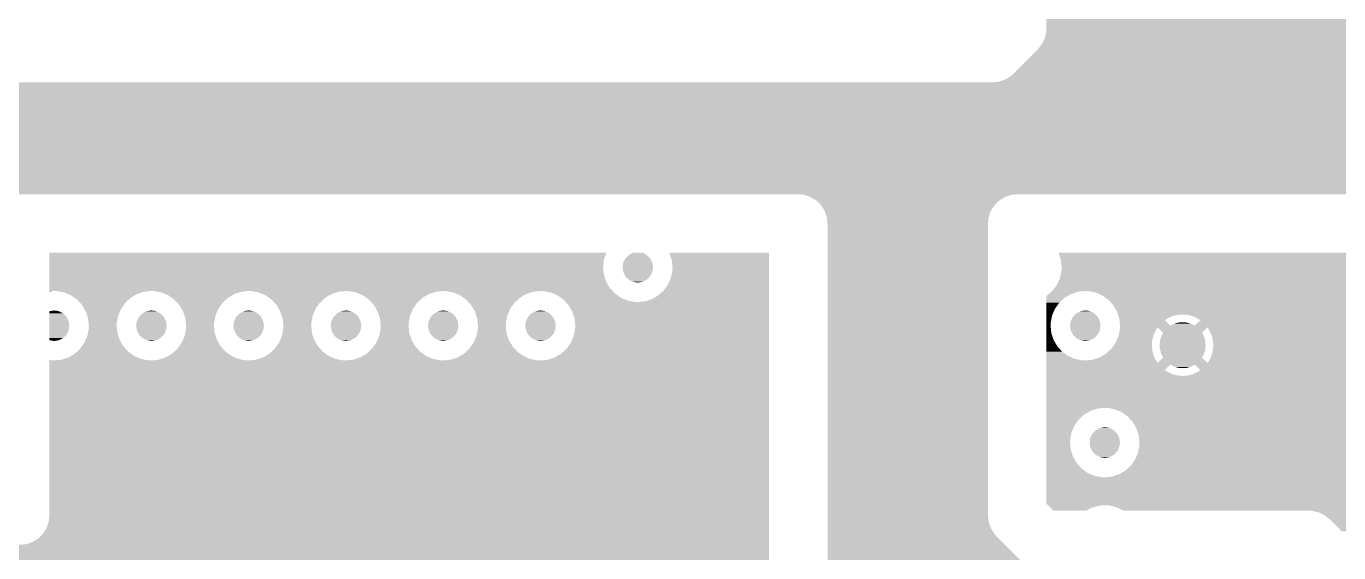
# Model space of a CAD drawing. Extents: x 295 to 953, y 10 to 290.
# Drawn here: x 621.91 to 656.18, y 214.45 to 228.18 of the extents above; entities that cross this region are included whole.
import ezdxf

# ---------------------------------------------------------------- set-up
doc = ezdxf.new("R2010")
doc.units = 0
doc.header["$LTSCALE"] = 5
doc.header["$MEASUREMENT"] = 0
doc.layers.add('FROMC1', color=7, linetype='CONTINUOUS')

msp = doc.modelspace()

# ---------------------------------------------------------------- linework, layer by layer
at = {"layer": 'FROMC1'}
for points in [[(648.55, 228.115), (648.55, 229.22), (657.821, 228.115), (657.821, 229.22)], [(648.51, 227.873), (648.546, 228.045), (657.821, 227.873), (657.821, 228.045)], [(648.546, 228.045), (648.55, 228.115), (657.821, 228.045), (657.821, 228.115)], [(647.691, 226.941), (648.326, 227.576), (657.821, 226.941), (657.821, 227.576)], [(648.326, 227.576), (648.435, 227.714), (657.821, 227.576), (657.821, 227.714)], [(648.435, 227.714), (648.51, 227.873), (657.821, 227.714), (657.821, 227.873)], [(647.492, 226.798), (647.639, 226.894), (657.821, 226.798), (657.821, 226.894)], [(647.639, 226.894), (647.691, 226.941), (657.821, 226.894), (657.821, 226.941)], [(615.53, 223.797), (615.53, 226.718), (657.821, 223.797), (657.821, 226.718)], [(647.153, 226.718), (647.327, 226.738), (657.821, 226.718), (657.821, 226.738)], [(647.327, 226.738), (647.492, 226.798), (657.821, 226.738), (657.821, 226.798)], [(615.53, 223.797), (615.53, 223.797), (657.82, 223.797), (657.821, 223.797)], [(642.212, 223.784), (642.073, 223.797), (647.676, 223.784), (647.788, 223.797)], [(642.236, 223.777), (642.212, 223.784), (647.613, 223.777), (647.676, 223.784)], [(642.38, 223.732), (642.236, 223.777), (647.49, 223.732), (647.613, 223.777)], [(642.406, 223.717), (642.38, 223.732), (647.448, 223.717), (647.49, 223.732)], [(642.532, 223.643), (642.406, 223.717), (647.335, 223.643), (647.448, 223.717)], [(642.555, 223.621), (642.532, 223.643), (647.301, 223.621), (647.335, 223.643)], [(642.659, 223.522), (642.555, 223.621), (647.206, 223.522), (647.301, 223.621)], [(642.677, 223.494), (642.659, 223.522), (647.179, 223.494), (647.206, 223.522)], [(642.755, 223.375), (642.677, 223.494), (647.109, 223.375), (647.179, 223.494)], [(642.766, 223.343), (642.755, 223.375), (647.09, 223.343), (647.109, 223.375)], [(642.814, 223.21), (642.766, 223.343), (647.049, 223.21), (647.09, 223.343)], [(642.818, 223.175), (642.814, 223.21), (647.038, 223.175), (647.049, 223.21)], [(642.835, 223.035), (642.818, 223.175), (647.026, 223.035), (647.038, 223.175)], [(642.835, 215.415), (642.835, 223.035), (647.026, 215.415), (647.026, 223.035)], [(622.515, 222.272), (622.515, 222.273), (637.058, 222.272), (637.058, 222.273)], [(622.515, 222.091), (622.515, 222.272), (636.997, 222.091), (637.058, 222.272)], [(622.515, 221.892), (622.515, 222.091), (636.975, 221.892), (636.997, 222.091)], [(637.503, 222.017), (637.56, 222.128), (638.26, 222.017), (638.203, 222.128)], [(637.56, 222.128), (637.562, 222.13), (638.203, 222.128), (638.202, 222.13)], [(637.562, 222.13), (637.65, 222.217), (638.202, 222.13), (638.112, 222.217)], [(637.65, 222.217), (637.653, 222.218), (638.112, 222.217), (638.111, 222.218)], [(637.653, 222.218), (637.764, 222.273), (638.111, 222.218), (637.999, 222.273)], [(638.705, 222.272), (638.705, 222.273), (641.311, 222.272), (641.311, 222.273)], [(638.705, 222.273), (638.705, 222.273), (641.311, 222.273), (641.31, 222.273)], [(638.768, 222.083), (638.705, 222.272), (641.311, 222.083), (641.311, 222.272)], [(638.788, 221.892), (638.768, 222.083), (641.311, 221.892), (641.311, 222.083)], [(648.865, 222.272), (648.865, 222.273), (676.104, 222.272), (676.104, 222.273)], [(648.886, 222.209), (648.865, 222.272), (676.111, 222.209), (676.104, 222.272)], [(648.928, 222.083), (648.886, 222.209), (676.153, 222.083), (676.111, 222.209)], [(648.934, 222.027), (648.928, 222.083), (676.171, 222.027), (676.153, 222.083)], [(622.515, 221.701), (622.515, 221.892), (636.995, 221.701), (636.975, 221.892)], [(637.483, 221.892), (637.502, 222.014), (638.28, 221.892), (638.261, 222.014)], [(637.501, 221.777), (637.483, 221.892), (638.263, 221.777), (638.28, 221.892)], [(637.503, 221.767), (637.501, 221.777), (638.258, 221.767), (638.263, 221.777)], [(637.502, 222.014), (637.503, 222.017), (638.261, 222.014), (638.26, 222.017)], [(637.557, 221.663), (637.503, 221.767), (638.208, 221.663), (638.258, 221.767)], [(638.748, 221.624), (638.785, 221.812), (641.311, 221.624), (641.311, 221.812)], [(638.785, 221.812), (638.788, 221.892), (641.311, 221.812), (641.311, 221.892)], [(648.928, 221.72), (648.941, 221.776), (676.397, 221.72), (676.347, 221.776)], [(648.948, 221.892), (648.934, 222.027), (676.25, 221.892), (676.171, 222.027)], [(648.941, 221.776), (648.946, 221.862), (676.347, 221.776), (676.268, 221.862)], [(648.946, 221.862), (648.948, 221.892), (676.268, 221.862), (676.25, 221.892)], [(622.515, 221.519), (622.515, 221.701), (637.055, 221.519), (636.995, 221.701)], [(622.515, 221.354), (622.515, 221.519), (637.152, 221.354), (637.055, 221.519)], [(637.561, 221.654), (637.557, 221.663), (638.199, 221.654), (638.208, 221.663)], [(637.646, 221.572), (637.561, 221.654), (638.119, 221.572), (638.199, 221.654)], [(637.652, 221.566), (637.646, 221.572), (638.107, 221.566), (638.119, 221.572)], [(637.76, 221.513), (637.652, 221.566), (638.007, 221.513), (638.107, 221.566)], [(637.767, 221.51), (637.76, 221.513), (637.987, 221.51), (638.007, 221.513)], [(637.882, 221.493), (637.767, 221.51), (637.882, 221.493), (637.987, 221.51)], [(638.561, 221.292), (638.672, 221.448), (641.311, 221.292), (641.311, 221.448)], [(638.672, 221.448), (638.748, 221.624), (641.311, 221.448), (641.311, 221.624)], [(648.704, 221.275), (648.8, 221.399), (708.368, 221.275), (708.378, 221.399)], [(648.8, 221.399), (648.814, 221.416), (708.378, 221.399), (708.383, 221.416)], [(648.814, 221.416), (648.85, 221.493), (708.383, 221.416), (708.401, 221.493)], [(648.85, 221.493), (648.852, 221.497), (676.998, 221.493), (676.918, 221.497)], [(648.852, 221.497), (648.87, 221.534), (676.918, 221.497), (676.73, 221.534)], [(648.87, 221.534), (648.896, 221.589), (676.73, 221.534), (676.601, 221.589)], [(648.896, 221.589), (648.901, 221.609), (676.601, 221.589), (676.553, 221.609)], [(648.901, 221.609), (648.928, 221.72), (676.553, 221.609), (676.397, 221.72)], [(622.515, 221.275), (622.515, 221.354), (637.224, 221.275), (637.152, 221.354)], [(622.515, 221.266), (622.515, 221.275), (622.521, 221.266), (622.642, 221.275)], [(622.515, 221.266), (622.515, 221.266), (622.515, 221.266), (622.521, 221.266)], [(622.721, 221.271), (622.642, 221.275), (625.148, 221.271), (625.182, 221.275)], [(622.807, 221.255), (622.721, 221.271), (624.991, 221.255), (625.148, 221.271)], [(622.91, 221.234), (622.807, 221.255), (624.929, 221.234), (624.991, 221.255)], [(623.002, 221.195), (622.91, 221.234), (624.809, 221.195), (624.929, 221.234)], [(623.086, 221.159), (623.002, 221.195), (624.747, 221.159), (624.809, 221.195)], [(623.171, 221.098), (623.086, 221.159), (624.643, 221.098), (624.747, 221.159)], [(623.242, 221.048), (623.171, 221.098), (624.589, 221.048), (624.643, 221.098)], [(623.314, 220.968), (623.242, 221.048), (624.502, 220.968), (624.589, 221.048)], [(625.261, 221.271), (625.182, 221.275), (627.688, 221.271), (627.722, 221.275)], [(625.347, 221.255), (625.261, 221.271), (627.531, 221.255), (627.688, 221.271)], [(625.45, 221.234), (625.347, 221.255), (627.469, 221.234), (627.531, 221.255)], [(625.542, 221.195), (625.45, 221.234), (627.349, 221.195), (627.469, 221.234)], [(625.626, 221.159), (625.542, 221.195), (627.287, 221.159), (627.349, 221.195)], [(625.711, 221.098), (625.626, 221.159), (627.183, 221.098), (627.287, 221.159)], [(625.782, 221.048), (625.711, 221.098), (627.129, 221.048), (627.183, 221.098)], [(625.854, 220.968), (625.782, 221.048), (627.042, 220.968), (627.129, 221.048)], [(627.801, 221.271), (627.722, 221.275), (630.228, 221.271), (630.262, 221.275)], [(627.887, 221.255), (627.801, 221.271), (630.071, 221.255), (630.228, 221.271)], [(627.99, 221.234), (627.887, 221.255), (630.009, 221.234), (630.071, 221.255)], [(628.082, 221.195), (627.99, 221.234), (629.889, 221.195), (630.009, 221.234)], [(628.166, 221.159), (628.082, 221.195), (629.827, 221.159), (629.889, 221.195)], [(628.251, 221.098), (628.166, 221.159), (629.723, 221.098), (629.827, 221.159)], [(628.322, 221.048), (628.251, 221.098), (629.669, 221.048), (629.723, 221.098)], [(628.394, 220.968), (628.322, 221.048), (629.582, 220.968), (629.669, 221.048)], [(630.341, 221.271), (630.262, 221.275), (632.768, 221.271), (632.802, 221.275)], [(630.427, 221.255), (630.341, 221.271), (632.611, 221.255), (632.768, 221.271)], [(630.53, 221.234), (630.427, 221.255), (632.549, 221.234), (632.611, 221.255)], [(630.622, 221.195), (630.53, 221.234), (632.429, 221.195), (632.549, 221.234)], [(630.706, 221.159), (630.622, 221.195), (632.367, 221.159), (632.429, 221.195)], [(630.791, 221.098), (630.706, 221.159), (632.263, 221.098), (632.367, 221.159)], [(630.862, 221.048), (630.791, 221.098), (632.209, 221.048), (632.263, 221.098)], [(630.934, 220.968), (630.862, 221.048), (632.122, 220.968), (632.209, 221.048)], [(632.881, 221.271), (632.802, 221.275), (635.308, 221.271), (635.342, 221.275)], [(632.967, 221.255), (632.881, 221.271), (635.151, 221.255), (635.308, 221.271)], [(633.07, 221.234), (632.967, 221.255), (635.089, 221.234), (635.151, 221.255)], [(633.162, 221.195), (633.07, 221.234), (634.969, 221.195), (635.089, 221.234)], [(633.246, 221.159), (633.162, 221.195), (634.907, 221.159), (634.969, 221.195)], [(633.331, 221.098), (633.246, 221.159), (634.803, 221.098), (634.907, 221.159)], [(633.402, 221.048), (633.331, 221.098), (634.749, 221.048), (634.803, 221.098)], [(633.474, 220.968), (633.402, 221.048), (634.662, 220.968), (634.749, 221.048)], [(635.421, 221.271), (635.342, 221.275), (637.227, 221.271), (637.224, 221.275)], [(635.61, 221.234), (635.421, 221.271), (637.261, 221.234), (637.227, 221.271)], [(635.66, 221.212), (635.61, 221.234), (637.281, 221.212), (637.261, 221.234)], [(635.786, 221.159), (635.66, 221.212), (637.357, 221.159), (637.281, 221.212)], [(635.866, 221.101), (635.786, 221.159), (637.437, 221.101), (637.357, 221.159)], [(635.942, 221.048), (635.866, 221.101), (637.563, 221.048), (637.437, 221.101)], [(635.962, 221.026), (635.942, 221.048), (637.614, 221.026), (637.563, 221.048)], [(638.072, 221.005), (638.254, 221.065), (641.311, 221.005), (641.311, 221.065)], [(638.254, 221.065), (638.42, 221.162), (641.311, 221.065), (641.311, 221.162)], [(638.42, 221.162), (638.561, 221.292), (641.311, 221.162), (641.311, 221.292)], [(648.55, 221.141), (648.613, 221.195), (649.101, 221.141), (649.193, 221.195)], [(648.55, 221.098), (648.55, 221.141), (649.027, 221.098), (649.101, 221.141)], [(648.55, 220.968), (648.55, 221.098), (648.886, 220.968), (649.027, 221.098)], [(648.613, 221.195), (648.684, 221.255), (649.193, 221.195), (649.375, 221.255)], [(648.684, 221.255), (648.696, 221.265), (649.375, 221.255), (649.47, 221.265)], [(648.696, 221.265), (648.704, 221.275), (649.47, 221.265), (649.566, 221.275)], [(649.645, 221.271), (649.566, 221.275), (708.368, 221.271), (708.368, 221.275)], [(649.834, 221.234), (649.645, 221.271), (708.365, 221.234), (708.368, 221.271)], [(650.01, 221.159), (649.834, 221.234), (708.359, 221.159), (708.365, 221.234)], [(650.05, 221.13), (650.01, 221.159), (708.356, 221.13), (708.359, 221.159)], [(650.166, 221.048), (650.05, 221.13), (708.363, 221.048), (708.356, 221.13)], [(650.295, 220.906), (650.166, 221.048), (708.374, 220.906), (708.363, 221.048)], [(622.515, 220.746), (622.538, 220.75), (622.764, 220.746), (622.757, 220.75)], [(622.515, 220.694), (622.515, 220.746), (622.871, 220.694), (622.765, 220.746)], [(622.515, 220.746), (622.515, 220.746), (622.765, 220.746), (622.764, 220.746)], [(622.515, 220.606), (622.515, 220.694), (622.962, 220.606), (622.871, 220.694)], [(622.538, 220.75), (622.642, 220.767), (622.757, 220.75), (622.642, 220.767)], [(623.371, 220.906), (623.314, 220.968), (624.458, 220.906), (624.502, 220.968)], [(623.426, 220.812), (623.371, 220.906), (624.391, 220.812), (624.458, 220.906)], [(623.468, 220.741), (623.426, 220.812), (624.36, 220.741), (624.391, 220.812)], [(623.503, 220.636), (623.468, 220.741), (624.315, 220.636), (624.36, 220.741)], [(624.944, 220.688), (624.956, 220.694), (625.417, 220.688), (625.411, 220.694)], [(624.956, 220.694), (625.056, 220.747), (625.411, 220.694), (625.303, 220.747)], [(625.056, 220.747), (625.076, 220.75), (625.303, 220.747), (625.297, 220.75)], [(625.076, 220.75), (625.182, 220.767), (625.297, 220.75), (625.182, 220.767)], [(625.911, 220.906), (625.854, 220.968), (626.998, 220.906), (627.042, 220.968)], [(625.966, 220.812), (625.911, 220.906), (626.931, 220.812), (626.998, 220.906)], [(626.008, 220.741), (625.966, 220.812), (626.9, 220.741), (626.931, 220.812)], [(626.043, 220.636), (626.008, 220.741), (626.855, 220.636), (626.9, 220.741)], [(627.484, 220.688), (627.496, 220.694), (627.957, 220.688), (627.951, 220.694)], [(627.496, 220.694), (627.596, 220.747), (627.951, 220.694), (627.843, 220.747)], [(627.596, 220.747), (627.616, 220.75), (627.843, 220.747), (627.837, 220.75)], [(627.616, 220.75), (627.722, 220.767), (627.837, 220.75), (627.722, 220.767)], [(628.451, 220.906), (628.394, 220.968), (629.538, 220.906), (629.582, 220.968)], [(628.506, 220.812), (628.451, 220.906), (629.471, 220.812), (629.538, 220.906)], [(628.548, 220.741), (628.506, 220.812), (629.44, 220.741), (629.471, 220.812)], [(628.583, 220.636), (628.548, 220.741), (629.395, 220.636), (629.44, 220.741)], [(630.024, 220.688), (630.036, 220.694), (630.497, 220.688), (630.491, 220.694)], [(630.036, 220.694), (630.136, 220.747), (630.491, 220.694), (630.383, 220.747)], [(630.136, 220.747), (630.156, 220.75), (630.383, 220.747), (630.377, 220.75)], [(630.156, 220.75), (630.262, 220.767), (630.377, 220.75), (630.262, 220.767)], [(630.991, 220.906), (630.934, 220.968), (632.078, 220.906), (632.122, 220.968)], [(631.046, 220.812), (630.991, 220.906), (632.011, 220.812), (632.078, 220.906)], [(631.088, 220.741), (631.046, 220.812), (631.98, 220.741), (632.011, 220.812)], [(631.123, 220.636), (631.088, 220.741), (631.935, 220.636), (631.98, 220.741)], [(632.564, 220.688), (632.576, 220.694), (633.037, 220.688), (633.031, 220.694)], [(632.576, 220.694), (632.676, 220.747), (633.031, 220.694), (632.923, 220.747)], [(632.676, 220.747), (632.696, 220.75), (632.923, 220.747), (632.917, 220.75)], [(632.696, 220.75), (632.802, 220.767), (632.917, 220.75), (632.802, 220.767)], [(633.531, 220.906), (633.474, 220.968), (634.618, 220.906), (634.662, 220.968)], [(633.586, 220.812), (633.531, 220.906), (634.551, 220.812), (634.618, 220.906)], [(633.628, 220.741), (633.586, 220.812), (634.52, 220.741), (634.551, 220.812)], [(633.663, 220.636), (633.628, 220.741), (634.475, 220.636), (634.52, 220.741)], [(635.104, 220.688), (635.116, 220.694), (635.577, 220.688), (635.571, 220.694)], [(635.116, 220.694), (635.216, 220.747), (635.571, 220.694), (635.463, 220.747)], [(635.216, 220.747), (635.236, 220.75), (635.463, 220.747), (635.457, 220.75)], [(635.236, 220.75), (635.342, 220.767), (635.457, 220.75), (635.342, 220.767)], [(635.996, 220.989), (635.962, 221.026), (637.802, 220.989), (637.614, 221.026)], [(635.999, 220.985), (635.996, 220.989), (637.882, 220.985), (637.802, 220.989)], [(636.071, 220.906), (635.999, 220.985), (641.311, 220.906), (641.311, 220.985)], [(636.168, 220.741), (636.071, 220.906), (641.311, 220.741), (641.311, 220.906)], [(636.228, 220.559), (636.168, 220.741), (641.311, 220.559), (641.311, 220.741)], [(637.882, 220.985), (638.072, 221.005), (641.311, 220.985), (641.311, 221.005)], [(648.55, 220.812), (648.55, 220.968), (648.775, 220.812), (648.886, 220.968)], [(648.55, 220.636), (648.55, 220.812), (648.699, 220.636), (648.775, 220.812)], [(649.328, 220.688), (649.34, 220.694), (649.801, 220.688), (649.795, 220.694)], [(649.34, 220.694), (649.44, 220.747), (649.795, 220.694), (649.687, 220.747)], [(649.44, 220.747), (649.46, 220.75), (649.687, 220.747), (649.681, 220.75)], [(649.46, 220.75), (649.566, 220.767), (649.681, 220.75), (649.566, 220.767)], [(650.316, 220.871), (650.295, 220.906), (708.377, 220.871), (708.374, 220.906)], [(650.377, 220.767), (650.316, 220.871), (708.402, 220.767), (708.377, 220.871)], [(650.389, 220.747), (650.377, 220.767), (700.302, 220.747), (700.493, 220.767)], [(650.392, 220.741), (650.389, 220.747), (700.284, 220.741), (700.302, 220.747)], [(650.41, 220.687), (650.392, 220.741), (700.12, 220.687), (700.284, 220.741)], [(622.515, 220.493), (622.515, 220.606), (623.02, 220.493), (622.962, 220.606)], [(622.515, 220.368), (622.515, 220.493), (623.04, 220.368), (623.02, 220.493)], [(622.515, 220.253), (622.515, 220.368), (623.023, 220.253), (623.04, 220.368)], [(623.528, 220.559), (623.503, 220.636), (624.3, 220.559), (624.315, 220.636)], [(623.54, 220.448), (623.528, 220.559), (624.278, 220.448), (624.3, 220.559)], [(623.548, 220.368), (623.54, 220.448), (624.275, 220.368), (624.278, 220.448)], [(623.545, 220.288), (623.548, 220.368), (624.283, 220.288), (624.275, 220.368)], [(624.783, 220.368), (624.8, 220.483), (625.58, 220.368), (625.562, 220.483)], [(624.801, 220.253), (624.783, 220.368), (625.563, 220.253), (625.58, 220.368)], [(624.8, 220.483), (624.805, 220.493), (625.562, 220.483), (625.56, 220.493)], [(624.805, 220.493), (624.855, 220.597), (625.56, 220.493), (625.506, 220.597)], [(624.855, 220.597), (624.864, 220.606), (625.506, 220.597), (625.502, 220.606)], [(624.864, 220.606), (624.944, 220.688), (625.502, 220.606), (625.417, 220.688)], [(626.068, 220.559), (626.043, 220.636), (626.84, 220.559), (626.855, 220.636)], [(626.08, 220.448), (626.068, 220.559), (626.818, 220.448), (626.84, 220.559)], [(626.088, 220.368), (626.08, 220.448), (626.815, 220.368), (626.818, 220.448)], [(626.085, 220.288), (626.088, 220.368), (626.823, 220.288), (626.815, 220.368)], [(627.323, 220.368), (627.34, 220.483), (628.12, 220.368), (628.102, 220.483)], [(627.341, 220.253), (627.323, 220.368), (628.103, 220.253), (628.12, 220.368)], [(627.34, 220.483), (627.345, 220.493), (628.102, 220.483), (628.1, 220.493)], [(627.345, 220.493), (627.395, 220.597), (628.1, 220.493), (628.046, 220.597)], [(627.395, 220.597), (627.404, 220.606), (628.046, 220.597), (628.042, 220.606)], [(627.404, 220.606), (627.484, 220.688), (628.042, 220.606), (627.957, 220.688)], [(628.608, 220.559), (628.583, 220.636), (629.38, 220.559), (629.395, 220.636)], [(628.62, 220.448), (628.608, 220.559), (629.358, 220.448), (629.38, 220.559)], [(628.628, 220.368), (628.62, 220.448), (629.355, 220.368), (629.358, 220.448)], [(628.625, 220.288), (628.628, 220.368), (629.363, 220.288), (629.355, 220.368)], [(629.863, 220.368), (629.88, 220.483), (630.66, 220.368), (630.642, 220.483)], [(629.881, 220.253), (629.863, 220.368), (630.643, 220.253), (630.66, 220.368)], [(629.88, 220.483), (629.885, 220.493), (630.642, 220.483), (630.64, 220.493)], [(629.885, 220.493), (629.935, 220.597), (630.64, 220.493), (630.586, 220.597)], [(629.935, 220.597), (629.944, 220.606), (630.586, 220.597), (630.582, 220.606)], [(629.944, 220.606), (630.024, 220.688), (630.582, 220.606), (630.497, 220.688)], [(631.148, 220.559), (631.123, 220.636), (631.92, 220.559), (631.935, 220.636)], [(631.16, 220.448), (631.148, 220.559), (631.898, 220.448), (631.92, 220.559)], [(631.168, 220.368), (631.16, 220.448), (631.895, 220.368), (631.898, 220.448)], [(631.165, 220.288), (631.168, 220.368), (631.903, 220.288), (631.895, 220.368)], [(632.403, 220.368), (632.42, 220.483), (633.2, 220.368), (633.182, 220.483)], [(632.421, 220.253), (632.403, 220.368), (633.183, 220.253), (633.2, 220.368)], [(632.42, 220.483), (632.425, 220.493), (633.182, 220.483), (633.18, 220.493)], [(632.425, 220.493), (632.475, 220.597), (633.18, 220.493), (633.126, 220.597)], [(632.475, 220.597), (632.484, 220.606), (633.126, 220.597), (633.122, 220.606)], [(632.484, 220.606), (632.564, 220.688), (633.122, 220.606), (633.037, 220.688)], [(633.688, 220.559), (633.663, 220.636), (634.46, 220.559), (634.475, 220.636)], [(633.7, 220.448), (633.688, 220.559), (634.438, 220.448), (634.46, 220.559)], [(633.708, 220.368), (633.7, 220.448), (634.435, 220.368), (634.438, 220.448)], [(633.705, 220.288), (633.708, 220.368), (634.443, 220.288), (634.435, 220.368)], [(634.943, 220.368), (634.96, 220.483), (635.74, 220.368), (635.722, 220.483)], [(634.961, 220.253), (634.943, 220.368), (635.723, 220.253), (635.74, 220.368)], [(634.96, 220.483), (634.965, 220.493), (635.722, 220.483), (635.72, 220.493)], [(634.965, 220.493), (635.015, 220.597), (635.72, 220.493), (635.666, 220.597)], [(635.015, 220.597), (635.024, 220.606), (635.666, 220.597), (635.662, 220.606)], [(635.024, 220.606), (635.104, 220.688), (635.662, 220.606), (635.577, 220.688)], [(636.248, 220.368), (636.228, 220.559), (641.311, 220.368), (641.311, 220.559)], [(636.245, 220.288), (636.248, 220.368), (641.311, 220.288), (641.311, 220.368)], [(648.55, 220.448), (648.55, 220.636), (648.662, 220.448), (648.699, 220.636)], [(648.55, 220.368), (648.55, 220.448), (648.659, 220.368), (648.662, 220.448)], [(648.55, 220.177), (648.55, 220.368), (648.679, 220.177), (648.659, 220.368)], [(649.167, 220.368), (649.184, 220.483), (649.964, 220.368), (649.946, 220.483)], [(649.185, 220.253), (649.167, 220.368), (649.947, 220.253), (649.964, 220.368)], [(649.184, 220.483), (649.189, 220.493), (649.946, 220.483), (649.944, 220.493)], [(649.189, 220.493), (649.239, 220.597), (649.944, 220.493), (649.89, 220.597)], [(649.239, 220.597), (649.248, 220.606), (649.89, 220.597), (649.886, 220.606)], [(649.248, 220.606), (649.328, 220.688), (649.886, 220.606), (649.801, 220.688)], [(650.419, 220.66), (650.41, 220.687), (700.074, 220.66), (700.12, 220.687)], [(650.42, 220.657), (650.419, 220.66), (652.031, 220.657), (652.088, 220.66)], [(650.422, 220.649), (650.42, 220.657), (651.975, 220.649), (652.031, 220.657)], [(650.426, 220.638), (650.422, 220.649), (651.919, 220.638), (651.975, 220.649)], [(650.431, 220.623), (650.426, 220.638), (651.864, 220.623), (651.919, 220.638)], [(650.437, 220.604), (650.431, 220.623), (651.81, 220.604), (651.864, 220.623)], [(650.445, 220.581), (650.437, 220.604), (651.758, 220.581), (651.81, 220.604)], [(650.452, 220.559), (650.445, 220.581), (651.716, 220.559), (651.758, 220.581)], [(650.453, 220.554), (650.452, 220.559), (651.707, 220.554), (651.716, 220.559)], [(650.456, 220.524), (650.453, 220.554), (651.659, 220.524), (651.707, 220.554)], [(650.457, 220.511), (650.456, 220.524), (651.641, 220.511), (651.659, 220.524)], [(650.472, 220.368), (650.457, 220.511), (651.784, 220.368), (651.641, 220.511)], [(650.47, 220.325), (650.472, 220.367), (699.716, 220.325), (699.747, 220.367)], [(650.472, 220.367), (650.472, 220.368), (651.785, 220.367), (651.784, 220.368)], [(650.472, 220.367), (650.472, 220.367), (651.786, 220.367), (651.785, 220.367)], [(651.786, 220.367), (651.814, 220.384), (652.426, 220.367), (652.396, 220.384)], [(651.814, 220.384), (651.829, 220.391), (652.396, 220.384), (652.383, 220.391)], [(651.829, 220.391), (651.858, 220.406), (652.383, 220.391), (652.352, 220.406)], [(651.858, 220.406), (651.874, 220.412), (652.352, 220.406), (652.338, 220.412)], [(651.874, 220.412), (651.904, 220.425), (652.338, 220.412), (652.306, 220.425)], [(651.904, 220.425), (651.921, 220.43), (652.306, 220.425), (652.292, 220.43)], [(651.921, 220.43), (651.951, 220.439), (652.292, 220.43), (652.258, 220.439)], [(651.951, 220.439), (651.969, 220.443), (652.258, 220.439), (652.244, 220.443)], [(651.969, 220.443), (651.999, 220.45), (652.244, 220.443), (652.209, 220.45)], [(651.999, 220.45), (652.018, 220.453), (652.209, 220.45), (652.196, 220.453)], [(652.018, 220.453), (652.048, 220.457), (652.196, 220.453), (652.159, 220.457)], [(652.048, 220.457), (652.072, 220.458), (652.159, 220.457), (652.147, 220.458)], [(652.072, 220.458), (652.098, 220.459), (652.147, 220.458), (652.098, 220.459)], [(652.145, 220.659), (652.088, 220.66), (700.073, 220.659), (700.074, 220.66)], [(652.202, 220.654), (652.145, 220.659), (700.065, 220.654), (700.073, 220.659)], [(652.258, 220.645), (652.202, 220.654), (700.049, 220.645), (700.065, 220.654)], [(652.314, 220.633), (652.258, 220.645), (700.027, 220.633), (700.049, 220.645)], [(652.368, 220.616), (652.314, 220.633), (699.999, 220.616), (700.027, 220.633)], [(652.421, 220.595), (652.368, 220.616), (699.963, 220.595), (699.999, 220.616)], [(652.433, 220.59), (652.421, 220.595), (699.954, 220.59), (699.963, 220.595)], [(652.426, 220.367), (652.519, 220.46), (699.747, 220.367), (699.813, 220.46)], [(652.473, 220.571), (652.433, 220.59), (699.934, 220.571), (699.954, 220.59)], [(652.523, 220.543), (652.473, 220.571), (699.903, 220.543), (699.934, 220.571)], [(652.519, 220.46), (652.57, 220.511), (699.813, 220.46), (699.869, 220.511)], [(652.57, 220.511), (652.523, 220.543), (699.869, 220.511), (699.903, 220.543)], [(622.515, 220.139), (622.515, 220.253), (622.968, 220.139), (623.023, 220.253)], [(622.515, 220.048), (622.515, 220.139), (622.879, 220.048), (622.968, 220.139)], [(622.515, 219.99), (622.515, 220.048), (622.768, 219.99), (622.879, 220.048)], [(623.463, 219.995), (623.508, 220.1), (624.355, 219.995), (624.32, 220.1)], [(623.508, 220.1), (623.523, 220.177), (624.32, 220.1), (624.295, 220.177)], [(623.523, 220.177), (623.545, 220.288), (624.295, 220.177), (624.283, 220.288)], [(624.803, 220.243), (624.801, 220.253), (625.558, 220.243), (625.563, 220.253)], [(624.857, 220.139), (624.803, 220.243), (625.508, 220.139), (625.558, 220.243)], [(624.861, 220.13), (624.857, 220.139), (625.499, 220.13), (625.508, 220.139)], [(624.946, 220.048), (624.861, 220.13), (625.419, 220.048), (625.499, 220.13)], [(624.952, 220.042), (624.946, 220.048), (625.407, 220.042), (625.419, 220.048)], [(625.06, 219.989), (624.952, 220.042), (625.307, 219.989), (625.407, 220.042)], [(626.003, 219.995), (626.048, 220.1), (626.895, 219.995), (626.86, 220.1)], [(626.048, 220.1), (626.063, 220.177), (626.86, 220.1), (626.835, 220.177)], [(626.063, 220.177), (626.085, 220.288), (626.835, 220.177), (626.823, 220.288)], [(627.343, 220.243), (627.341, 220.253), (628.098, 220.243), (628.103, 220.253)], [(627.397, 220.139), (627.343, 220.243), (628.048, 220.139), (628.098, 220.243)], [(627.401, 220.13), (627.397, 220.139), (628.039, 220.13), (628.048, 220.139)], [(627.486, 220.048), (627.401, 220.13), (627.959, 220.048), (628.039, 220.13)], [(627.492, 220.042), (627.486, 220.048), (627.947, 220.042), (627.959, 220.048)], [(627.6, 219.989), (627.492, 220.042), (627.847, 219.989), (627.947, 220.042)], [(628.543, 219.995), (628.588, 220.1), (629.435, 219.995), (629.4, 220.1)], [(628.588, 220.1), (628.603, 220.177), (629.4, 220.1), (629.375, 220.177)], [(628.603, 220.177), (628.625, 220.288), (629.375, 220.177), (629.363, 220.288)], [(629.883, 220.243), (629.881, 220.253), (630.638, 220.243), (630.643, 220.253)], [(629.937, 220.139), (629.883, 220.243), (630.588, 220.139), (630.638, 220.243)], [(629.941, 220.13), (629.937, 220.139), (630.579, 220.13), (630.588, 220.139)], [(630.026, 220.048), (629.941, 220.13), (630.499, 220.048), (630.579, 220.13)], [(630.032, 220.042), (630.026, 220.048), (630.487, 220.042), (630.499, 220.048)], [(630.14, 219.989), (630.032, 220.042), (630.387, 219.989), (630.487, 220.042)], [(631.083, 219.995), (631.128, 220.1), (631.975, 219.995), (631.94, 220.1)], [(631.128, 220.1), (631.143, 220.177), (631.94, 220.1), (631.915, 220.177)], [(631.143, 220.177), (631.165, 220.288), (631.915, 220.177), (631.903, 220.288)], [(632.423, 220.243), (632.421, 220.253), (633.178, 220.243), (633.183, 220.253)], [(632.477, 220.139), (632.423, 220.243), (633.128, 220.139), (633.178, 220.243)], [(632.481, 220.13), (632.477, 220.139), (633.119, 220.13), (633.128, 220.139)], [(632.566, 220.048), (632.481, 220.13), (633.039, 220.048), (633.119, 220.13)], [(632.572, 220.042), (632.566, 220.048), (633.027, 220.042), (633.039, 220.048)], [(632.68, 219.989), (632.572, 220.042), (632.927, 219.989), (633.027, 220.042)], [(633.623, 219.995), (633.668, 220.1), (634.515, 219.995), (634.48, 220.1)], [(633.668, 220.1), (633.683, 220.177), (634.48, 220.1), (634.455, 220.177)], [(633.683, 220.177), (633.705, 220.288), (634.455, 220.177), (634.443, 220.288)], [(634.963, 220.243), (634.961, 220.253), (635.718, 220.243), (635.723, 220.253)], [(635.017, 220.139), (634.963, 220.243), (635.668, 220.139), (635.718, 220.243)], [(635.021, 220.13), (635.017, 220.139), (635.659, 220.13), (635.668, 220.139)], [(635.106, 220.048), (635.021, 220.13), (635.579, 220.048), (635.659, 220.13)], [(635.112, 220.042), (635.106, 220.048), (635.567, 220.042), (635.579, 220.048)], [(635.22, 219.989), (635.112, 220.042), (635.467, 219.989), (635.567, 220.042)], [(636.132, 219.924), (636.208, 220.1), (641.311, 219.924), (641.311, 220.1)], [(636.208, 220.1), (636.245, 220.288), (641.311, 220.1), (641.311, 220.288)], [(648.55, 219.995), (648.55, 220.177), (648.739, 219.995), (648.679, 220.177)], [(649.187, 220.243), (649.185, 220.253), (649.942, 220.243), (649.947, 220.253)], [(649.241, 220.139), (649.187, 220.243), (649.892, 220.139), (649.942, 220.243)], [(649.245, 220.13), (649.241, 220.139), (649.883, 220.13), (649.892, 220.139)], [(649.33, 220.048), (649.245, 220.13), (649.803, 220.048), (649.883, 220.13)], [(649.336, 220.042), (649.33, 220.048), (649.791, 220.042), (649.803, 220.048)], [(649.444, 219.989), (649.336, 220.042), (649.691, 219.989), (649.791, 220.042)], [(650.37, 219.956), (650.394, 220.013), (651.311, 219.956), (651.32, 220.013)], [(650.394, 220.013), (650.418, 220.068), (651.32, 220.013), (651.333, 220.068)], [(650.418, 220.068), (650.432, 220.1), (651.333, 220.068), (651.343, 220.1)], [(650.432, 220.1), (650.436, 220.123), (651.343, 220.1), (651.35, 220.123)], [(650.436, 220.123), (650.447, 220.176), (651.35, 220.123), (651.37, 220.176)], [(650.447, 220.176), (650.457, 220.227), (651.37, 220.176), (651.395, 220.227)], [(650.457, 220.227), (650.467, 220.277), (651.395, 220.227), (651.423, 220.277)], [(650.467, 220.277), (650.469, 220.288), (651.423, 220.277), (651.43, 220.288)], [(650.469, 220.288), (650.47, 220.325), (651.43, 220.288), (651.454, 220.325)], [(651.599, 220.18), (651.454, 220.325), (652.612, 220.18), (652.757, 220.325)], [(651.525, 220.007), (651.536, 220.046), (652.687, 220.007), (652.675, 220.046)], [(651.536, 220.046), (651.539, 220.054), (652.675, 220.046), (652.673, 220.054)], [(651.539, 220.054), (651.553, 220.093), (652.673, 220.054), (652.658, 220.093)], [(651.553, 220.093), (651.557, 220.1), (652.658, 220.093), (652.655, 220.1)], [(651.557, 220.1), (651.574, 220.137), (652.655, 220.1), (652.637, 220.137)], [(651.574, 220.137), (651.578, 220.144), (652.637, 220.137), (652.633, 220.144)], [(651.578, 220.144), (651.599, 220.18), (652.633, 220.144), (652.612, 220.18)], [(652.771, 220.304), (652.757, 220.325), (699.702, 220.304), (699.716, 220.325)], [(652.779, 220.292), (652.771, 220.304), (699.697, 220.292), (699.702, 220.304)], [(652.808, 220.243), (652.779, 220.292), (699.676, 220.243), (699.697, 220.292)], [(652.834, 220.192), (652.808, 220.243), (699.654, 220.192), (699.676, 220.243)], [(652.855, 220.139), (652.834, 220.192), (699.631, 220.139), (699.654, 220.192)], [(652.859, 220.128), (652.855, 220.139), (699.626, 220.128), (699.631, 220.139)], [(652.873, 220.085), (652.859, 220.128), (699.618, 220.085), (699.626, 220.128)], [(652.887, 220.03), (652.873, 220.085), (699.607, 220.03), (699.618, 220.085)], [(652.898, 219.974), (652.887, 220.03), (699.596, 219.974), (699.607, 220.03)], [(622.518, 219.989), (622.515, 219.99), (622.767, 219.989), (622.768, 219.99)], [(622.642, 219.969), (622.518, 219.989), (622.642, 219.969), (622.767, 219.989)], [(623.18, 219.638), (623.235, 219.688), (624.652, 219.638), (624.581, 219.688)], [(623.235, 219.688), (623.321, 219.768), (624.581, 219.688), (624.509, 219.768)], [(623.321, 219.768), (623.365, 219.83), (624.509, 219.768), (624.452, 219.83)], [(623.365, 219.83), (623.432, 219.924), (624.452, 219.83), (624.397, 219.924)], [(623.432, 219.924), (623.463, 219.995), (624.397, 219.924), (624.355, 219.995)], [(625.067, 219.986), (625.06, 219.989), (625.287, 219.986), (625.307, 219.989)], [(625.182, 219.969), (625.067, 219.986), (625.182, 219.969), (625.287, 219.986)], [(625.72, 219.638), (625.775, 219.688), (627.192, 219.638), (627.121, 219.688)], [(625.775, 219.688), (625.861, 219.768), (627.121, 219.688), (627.049, 219.768)], [(625.861, 219.768), (625.905, 219.83), (627.049, 219.768), (626.992, 219.83)], [(625.905, 219.83), (625.972, 219.924), (626.992, 219.83), (626.937, 219.924)], [(625.972, 219.924), (626.003, 219.995), (626.937, 219.924), (626.895, 219.995)], [(627.607, 219.986), (627.6, 219.989), (627.827, 219.986), (627.847, 219.989)], [(627.722, 219.969), (627.607, 219.986), (627.722, 219.969), (627.827, 219.986)], [(628.26, 219.638), (628.315, 219.688), (629.732, 219.638), (629.661, 219.688)], [(628.315, 219.688), (628.401, 219.768), (629.661, 219.688), (629.589, 219.768)], [(628.401, 219.768), (628.445, 219.83), (629.589, 219.768), (629.532, 219.83)], [(628.445, 219.83), (628.512, 219.924), (629.532, 219.83), (629.477, 219.924)], [(628.512, 219.924), (628.543, 219.995), (629.477, 219.924), (629.435, 219.995)], [(630.147, 219.986), (630.14, 219.989), (630.367, 219.986), (630.387, 219.989)], [(630.262, 219.969), (630.147, 219.986), (630.262, 219.969), (630.367, 219.986)], [(630.8, 219.638), (630.855, 219.688), (632.272, 219.638), (632.201, 219.688)], [(630.855, 219.688), (630.941, 219.768), (632.201, 219.688), (632.129, 219.768)], [(630.941, 219.768), (630.985, 219.83), (632.129, 219.768), (632.072, 219.83)], [(630.985, 219.83), (631.052, 219.924), (632.072, 219.83), (632.017, 219.924)], [(631.052, 219.924), (631.083, 219.995), (632.017, 219.924), (631.975, 219.995)], [(632.687, 219.986), (632.68, 219.989), (632.907, 219.986), (632.927, 219.989)], [(632.802, 219.969), (632.687, 219.986), (632.802, 219.969), (632.907, 219.986)], [(633.34, 219.638), (633.395, 219.688), (634.812, 219.638), (634.741, 219.688)], [(633.395, 219.688), (633.481, 219.768), (634.741, 219.688), (634.669, 219.768)], [(633.481, 219.768), (633.525, 219.83), (634.669, 219.768), (634.612, 219.83)], [(633.525, 219.83), (633.592, 219.924), (634.612, 219.83), (634.557, 219.924)], [(633.592, 219.924), (633.623, 219.995), (634.557, 219.924), (634.515, 219.995)], [(635.227, 219.986), (635.22, 219.989), (635.447, 219.986), (635.467, 219.989)], [(635.342, 219.969), (635.227, 219.986), (635.342, 219.969), (635.447, 219.986)], [(635.88, 219.638), (636.021, 219.768), (641.311, 219.638), (641.311, 219.768)], [(636.021, 219.768), (636.132, 219.924), (641.311, 219.768), (641.311, 219.924)], [(648.55, 219.83), (648.55, 219.995), (648.836, 219.83), (648.739, 219.995)], [(648.55, 219.688), (648.55, 219.83), (648.965, 219.688), (648.836, 219.83)], [(648.55, 219.577), (648.55, 219.688), (649.121, 219.577), (648.965, 219.688)], [(649.451, 219.986), (649.444, 219.989), (649.671, 219.986), (649.691, 219.989)], [(649.566, 219.969), (649.451, 219.986), (649.566, 219.969), (649.671, 219.986)], [(650.104, 219.638), (650.142, 219.673), (651.337, 219.638), (651.328, 219.673)], [(650.142, 219.673), (650.203, 219.729), (651.328, 219.673), (651.316, 219.729)], [(650.203, 219.729), (650.245, 219.768), (651.316, 219.729), (651.311, 219.768)], [(650.245, 219.768), (650.258, 219.786), (651.311, 219.768), (651.309, 219.786)], [(650.258, 219.786), (650.298, 219.842), (651.309, 219.786), (651.306, 219.842)], [(650.298, 219.842), (650.339, 219.899), (651.306, 219.842), (651.306, 219.899)], [(650.339, 219.899), (650.356, 219.924), (651.306, 219.899), (651.309, 219.924)], [(650.356, 219.924), (650.37, 219.956), (651.309, 219.924), (651.311, 219.956)], [(651.506, 219.86), (651.508, 219.901), (652.705, 219.86), (652.703, 219.901)], [(651.508, 219.819), (651.506, 219.86), (652.704, 219.819), (652.705, 219.86)], [(651.508, 219.909), (651.513, 219.95), (652.703, 219.909), (652.698, 219.95)], [(651.508, 219.901), (651.508, 219.909), (652.703, 219.901), (652.703, 219.909)], [(651.508, 219.811), (651.508, 219.819), (652.703, 219.811), (652.704, 219.819)], [(651.513, 219.77), (651.508, 219.811), (652.698, 219.77), (652.703, 219.811)], [(651.513, 219.95), (651.515, 219.958), (652.698, 219.95), (652.697, 219.958)], [(651.514, 219.762), (651.513, 219.77), (652.697, 219.762), (652.698, 219.77)], [(651.523, 219.721), (651.514, 219.762), (652.689, 219.721), (652.697, 219.762)], [(651.515, 219.958), (651.522, 219.999), (652.697, 219.958), (652.688, 219.999)], [(651.522, 219.999), (651.525, 220.007), (652.688, 219.999), (652.687, 220.007)], [(651.524, 219.713), (651.523, 219.721), (652.687, 219.713), (652.689, 219.721)], [(651.536, 219.674), (651.524, 219.713), (652.675, 219.674), (652.687, 219.713)], [(651.538, 219.666), (651.536, 219.674), (652.672, 219.666), (652.675, 219.674)], [(651.553, 219.627), (651.538, 219.666), (652.658, 219.627), (652.672, 219.666)], [(652.878, 219.652), (652.882, 219.671), (658.813, 219.652), (658.845, 219.671)], [(652.882, 219.671), (652.891, 219.707), (658.845, 219.671), (658.957, 219.707)], [(652.891, 219.707), (652.895, 219.731), (658.957, 219.707), (659.027, 219.731)], [(652.895, 219.731), (652.898, 219.751), (659.027, 219.731), (659.218, 219.751)], [(652.901, 219.94), (652.898, 219.974), (699.589, 219.94), (699.596, 219.974)], [(652.898, 219.751), (652.9, 219.764), (699.597, 219.751), (699.596, 219.764)], [(652.9, 219.764), (652.905, 219.821), (699.596, 219.764), (699.59, 219.821)], [(652.904, 219.917), (652.901, 219.94), (699.588, 219.917), (699.589, 219.94)], [(652.906, 219.86), (652.904, 219.917), (699.586, 219.86), (699.588, 219.917)], [(652.905, 219.821), (652.906, 219.86), (699.59, 219.821), (699.586, 219.86)], [(622.515, 219.461), (622.515, 219.47), (622.642, 219.461), (622.521, 219.47)], [(622.515, 219.47), (622.515, 219.47), (622.521, 219.47), (622.515, 219.47)], [(622.515, 215.415), (622.515, 219.461), (641.311, 215.415), (641.311, 219.461)], [(622.642, 219.461), (622.675, 219.465), (625.182, 219.461), (625.102, 219.465)], [(622.675, 219.465), (622.832, 219.481), (625.102, 219.465), (625.017, 219.481)], [(622.832, 219.481), (622.894, 219.502), (625.017, 219.481), (624.914, 219.502)], [(622.894, 219.502), (623.014, 219.541), (624.914, 219.502), (624.821, 219.541)], [(623.014, 219.541), (623.076, 219.577), (624.821, 219.541), (624.737, 219.577)], [(623.076, 219.577), (623.18, 219.638), (624.737, 219.577), (624.652, 219.638)], [(625.182, 219.461), (625.215, 219.465), (627.722, 219.461), (627.642, 219.465)], [(625.215, 219.465), (625.372, 219.481), (627.642, 219.465), (627.557, 219.481)], [(625.372, 219.481), (625.434, 219.502), (627.557, 219.481), (627.454, 219.502)], [(625.434, 219.502), (625.554, 219.541), (627.454, 219.502), (627.361, 219.541)], [(625.554, 219.541), (625.616, 219.577), (627.361, 219.541), (627.277, 219.577)], [(625.616, 219.577), (625.72, 219.638), (627.277, 219.577), (627.192, 219.638)], [(627.722, 219.461), (627.755, 219.465), (630.262, 219.461), (630.182, 219.465)], [(627.755, 219.465), (627.912, 219.481), (630.182, 219.465), (630.097, 219.481)], [(627.912, 219.481), (627.974, 219.502), (630.097, 219.481), (629.994, 219.502)], [(627.974, 219.502), (628.094, 219.541), (629.994, 219.502), (629.901, 219.541)], [(628.094, 219.541), (628.156, 219.577), (629.901, 219.541), (629.817, 219.577)], [(628.156, 219.577), (628.26, 219.638), (629.817, 219.577), (629.732, 219.638)], [(630.262, 219.461), (630.295, 219.465), (632.802, 219.461), (632.722, 219.465)], [(630.295, 219.465), (630.452, 219.481), (632.722, 219.465), (632.637, 219.481)], [(630.452, 219.481), (630.514, 219.502), (632.637, 219.481), (632.534, 219.502)], [(630.514, 219.502), (630.634, 219.541), (632.534, 219.502), (632.441, 219.541)], [(630.634, 219.541), (630.696, 219.577), (632.441, 219.541), (632.357, 219.577)], [(630.696, 219.577), (630.8, 219.638), (632.357, 219.577), (632.272, 219.638)], [(632.802, 219.461), (632.835, 219.465), (635.342, 219.461), (635.262, 219.465)], [(632.835, 219.465), (632.992, 219.481), (635.262, 219.465), (635.177, 219.481)], [(632.992, 219.481), (633.054, 219.502), (635.177, 219.481), (635.074, 219.502)], [(633.054, 219.502), (633.174, 219.541), (635.074, 219.502), (634.981, 219.541)], [(633.174, 219.541), (633.236, 219.577), (634.981, 219.541), (634.897, 219.577)], [(633.236, 219.577), (633.34, 219.638), (634.897, 219.577), (634.812, 219.638)], [(635.342, 219.461), (635.532, 219.481), (641.311, 219.461), (641.311, 219.481)], [(635.532, 219.481), (635.714, 219.541), (641.311, 219.481), (641.311, 219.541)], [(635.714, 219.541), (635.88, 219.638), (641.311, 219.541), (641.311, 219.638)], [(648.55, 219.502), (648.55, 219.577), (649.298, 219.502), (649.121, 219.577)], [(648.55, 219.465), (648.55, 219.502), (649.486, 219.465), (649.298, 219.502)], [(648.55, 219.461), (648.55, 219.465), (649.566, 219.461), (649.486, 219.465)], [(648.55, 219.413), (648.55, 219.461), (651.442, 219.413), (651.412, 219.461)], [(648.55, 219.395), (648.55, 219.413), (651.454, 219.395), (651.442, 219.413)], [(648.55, 219.353), (648.55, 219.395), (658.473, 219.353), (658.503, 219.395)], [(648.55, 219.209), (648.55, 219.353), (651.641, 219.209), (651.785, 219.353)], [(648.55, 219.353), (648.55, 219.353), (651.785, 219.353), (651.786, 219.353)], [(649.566, 219.461), (649.572, 219.462), (651.412, 219.461), (651.412, 219.462)], [(649.572, 219.462), (649.756, 219.481), (651.412, 219.462), (651.401, 219.481)], [(649.756, 219.481), (649.85, 219.512), (651.401, 219.481), (651.385, 219.512)], [(649.85, 219.512), (649.938, 219.541), (651.385, 219.512), (651.372, 219.541)], [(649.938, 219.541), (649.978, 219.565), (651.372, 219.541), (651.362, 219.565)], [(649.978, 219.565), (650.07, 219.618), (651.362, 219.565), (651.343, 219.618)], [(650.07, 219.618), (650.104, 219.638), (651.343, 219.618), (651.337, 219.638)], [(651.454, 219.395), (651.599, 219.54), (652.757, 219.395), (652.612, 219.54)], [(651.556, 219.62), (651.553, 219.627), (652.655, 219.62), (652.658, 219.627)], [(651.574, 219.583), (651.556, 219.62), (652.637, 219.583), (652.655, 219.62)], [(651.578, 219.576), (651.574, 219.583), (652.633, 219.576), (652.637, 219.583)], [(651.599, 219.54), (651.578, 219.576), (652.612, 219.54), (652.633, 219.576)], [(651.815, 219.336), (651.786, 219.353), (652.397, 219.336), (652.426, 219.353)], [(651.828, 219.329), (651.815, 219.336), (652.382, 219.329), (652.397, 219.336)], [(651.859, 219.314), (651.828, 219.329), (652.353, 219.314), (652.382, 219.329)], [(652.491, 219.288), (652.426, 219.353), (658.427, 219.288), (658.473, 219.353)], [(652.757, 219.395), (652.788, 219.443), (658.503, 219.395), (658.537, 219.443)], [(652.788, 219.443), (652.789, 219.444), (658.537, 219.443), (658.538, 219.444)], [(652.789, 219.444), (652.816, 219.493), (658.538, 219.444), (658.591, 219.493)], [(652.816, 219.493), (652.841, 219.544), (658.591, 219.493), (658.647, 219.544)], [(652.841, 219.544), (652.852, 219.574), (658.647, 219.544), (658.679, 219.574)], [(652.852, 219.574), (652.861, 219.597), (658.679, 219.574), (658.72, 219.597)], [(652.861, 219.597), (652.878, 219.652), (658.72, 219.597), (658.813, 219.652)], [(648.55, 219.177), (648.55, 219.209), (651.689, 219.177), (651.641, 219.209)], [(648.55, 219.149), (648.55, 219.177), (651.738, 219.149), (651.689, 219.177)], [(648.55, 219.125), (648.55, 219.149), (651.79, 219.125), (651.738, 219.149)], [(648.55, 219.104), (648.55, 219.125), (651.843, 219.104), (651.79, 219.125)], [(648.55, 219.087), (648.55, 219.104), (651.897, 219.087), (651.843, 219.104)], [(648.55, 219.075), (648.55, 219.087), (651.953, 219.075), (651.897, 219.087)], [(648.55, 219.066), (648.55, 219.075), (652.009, 219.066), (651.953, 219.075)], [(648.55, 219.061), (648.55, 219.066), (652.066, 219.061), (652.009, 219.066)], [(648.55, 219.06), (648.55, 219.061), (652.123, 219.06), (652.066, 219.061)], [(648.55, 218.924), (648.55, 219.06), (658.314, 218.924), (658.341, 219.06)], [(651.873, 219.308), (651.859, 219.314), (652.337, 219.308), (652.353, 219.314)], [(651.905, 219.295), (651.873, 219.308), (652.307, 219.295), (652.337, 219.308)], [(651.919, 219.29), (651.905, 219.295), (652.29, 219.29), (652.307, 219.295)], [(651.953, 219.281), (651.919, 219.29), (652.26, 219.281), (652.29, 219.29)], [(651.967, 219.277), (651.953, 219.281), (652.242, 219.277), (652.26, 219.281)], [(652.002, 219.27), (651.967, 219.277), (652.212, 219.27), (652.242, 219.277)], [(652.015, 219.267), (652.002, 219.27), (652.193, 219.267), (652.212, 219.27)], [(652.052, 219.263), (652.015, 219.267), (652.163, 219.263), (652.193, 219.267)], [(652.064, 219.262), (652.052, 219.263), (652.139, 219.262), (652.163, 219.263)], [(652.113, 219.261), (652.064, 219.262), (652.113, 219.261), (652.139, 219.262)], [(652.123, 219.06), (652.18, 219.063), (658.341, 219.06), (658.342, 219.063)], [(652.18, 219.063), (652.237, 219.071), (658.342, 219.063), (658.343, 219.071)], [(652.237, 219.071), (652.292, 219.082), (658.343, 219.071), (658.345, 219.082)], [(652.292, 219.082), (652.347, 219.097), (658.345, 219.082), (658.348, 219.097)], [(652.347, 219.097), (652.388, 219.112), (658.348, 219.097), (658.351, 219.112)], [(652.388, 219.112), (652.401, 219.116), (658.351, 219.112), (658.353, 219.116)], [(652.401, 219.116), (652.453, 219.139), (658.353, 219.116), (658.363, 219.139)], [(652.453, 219.139), (652.504, 219.166), (658.363, 219.139), (658.374, 219.166)], [(652.57, 219.209), (652.491, 219.288), (658.393, 219.209), (658.427, 219.288)], [(652.504, 219.166), (652.552, 219.196), (658.374, 219.166), (658.387, 219.196)], [(652.552, 219.196), (652.57, 219.209), (658.387, 219.196), (658.393, 219.209)], [(648.55, 218.844), (648.55, 218.924), (658.311, 218.844), (658.314, 218.924)], [(648.55, 218.653), (648.55, 218.844), (658.331, 218.653), (658.311, 218.844)], [(648.55, 218.471), (648.55, 218.653), (658.391, 218.471), (658.331, 218.653)], [(648.55, 218.306), (648.55, 218.471), (658.488, 218.306), (658.391, 218.471)], [(648.55, 218.227), (648.55, 218.306), (658.56, 218.227), (658.488, 218.306)], [(648.55, 218.207), (648.55, 218.227), (649.883, 218.207), (650.074, 218.227)], [(648.55, 218.147), (648.55, 218.207), (649.701, 218.147), (649.883, 218.207)], [(648.55, 218.05), (648.55, 218.147), (649.535, 218.05), (649.701, 218.147)], [(648.55, 217.92), (648.55, 218.05), (649.394, 217.92), (649.535, 218.05)], [(650.153, 218.223), (650.074, 218.227), (658.563, 218.223), (658.56, 218.227)], [(650.342, 218.186), (650.153, 218.223), (658.597, 218.186), (658.563, 218.223)], [(650.392, 218.164), (650.342, 218.186), (658.617, 218.164), (658.597, 218.186)], [(650.518, 218.111), (650.392, 218.164), (658.693, 218.111), (658.617, 218.164)], [(650.598, 218.053), (650.518, 218.111), (658.773, 218.053), (658.693, 218.111)], [(650.674, 218), (650.598, 218.053), (658.899, 218), (658.773, 218.053)], [(650.694, 217.978), (650.674, 218), (658.95, 217.978), (658.899, 218)], [(650.728, 217.941), (650.694, 217.978), (659.138, 217.941), (658.95, 217.978)], [(648.55, 217.764), (648.55, 217.92), (649.283, 217.764), (649.394, 217.92)], [(648.55, 217.588), (648.55, 217.764), (649.207, 217.588), (649.283, 217.764)], [(649.756, 217.558), (649.836, 217.64), (650.394, 217.558), (650.309, 217.64)], [(649.836, 217.64), (649.848, 217.646), (650.309, 217.64), (650.303, 217.646)], [(649.848, 217.646), (649.948, 217.699), (650.303, 217.646), (650.195, 217.699)], [(649.948, 217.699), (649.968, 217.702), (650.195, 217.699), (650.189, 217.702)], [(649.968, 217.702), (650.074, 217.719), (650.189, 217.702), (650.074, 217.719)], [(650.731, 217.937), (650.728, 217.941), (659.218, 217.937), (659.138, 217.941)], [(650.803, 217.858), (650.731, 217.937), (734.455, 217.858), (734.5, 217.937)], [(650.853, 217.773), (650.803, 217.858), (734.407, 217.773), (734.455, 217.858)], [(650.9, 217.693), (650.853, 217.773), (734.38, 217.693), (734.407, 217.773)], [(650.94, 217.572), (650.9, 217.693), (734.339, 217.572), (734.38, 217.693)], [(648.55, 217.4), (648.55, 217.588), (649.17, 217.4), (649.207, 217.588)], [(648.55, 217.32), (648.55, 217.4), (649.167, 217.32), (649.17, 217.4)], [(648.55, 217.129), (648.55, 217.32), (649.187, 217.129), (649.167, 217.32)], [(649.675, 217.32), (649.692, 217.435), (650.472, 217.32), (650.454, 217.435)], [(649.693, 217.205), (649.675, 217.32), (650.455, 217.205), (650.472, 217.32)], [(649.692, 217.435), (649.697, 217.445), (650.454, 217.435), (650.452, 217.445)], [(649.697, 217.445), (649.747, 217.549), (650.452, 217.445), (650.398, 217.549)], [(649.747, 217.549), (649.756, 217.558), (650.398, 217.549), (650.394, 217.558)], [(650.96, 217.511), (650.94, 217.572), (734.331, 217.511), (734.339, 217.572)], [(650.976, 217.362), (650.96, 217.511), (734.311, 217.362), (734.331, 217.511)], [(650.98, 217.32), (650.976, 217.362), (734.31, 217.32), (734.311, 217.362)], [(650.977, 217.24), (650.98, 217.32), (734.318, 217.24), (734.31, 217.32)], [(648.55, 216.947), (648.55, 217.129), (649.247, 216.947), (649.187, 217.129)], [(648.55, 216.782), (648.55, 216.947), (649.344, 216.782), (649.247, 216.947)], [(649.695, 217.195), (649.693, 217.205), (650.45, 217.195), (650.455, 217.205)], [(649.749, 217.091), (649.695, 217.195), (650.4, 217.091), (650.45, 217.195)], [(649.753, 217.082), (649.749, 217.091), (650.391, 217.082), (650.4, 217.091)], [(649.838, 217), (649.753, 217.082), (650.311, 217), (650.391, 217.082)], [(649.844, 216.994), (649.838, 217), (650.299, 216.994), (650.311, 217)], [(649.952, 216.941), (649.844, 216.994), (650.199, 216.941), (650.299, 216.994)], [(649.959, 216.938), (649.952, 216.941), (650.179, 216.938), (650.199, 216.941)], [(650.074, 216.921), (649.959, 216.938), (650.074, 216.921), (650.179, 216.938)], [(650.864, 216.876), (650.909, 216.979), (708.015, 216.876), (708.145, 216.979)], [(650.909, 216.979), (650.94, 217.052), (708.145, 216.979), (708.285, 217.052)], [(650.94, 217.052), (650.945, 217.077), (708.285, 217.052), (708.333, 217.077)], [(650.945, 217.077), (650.957, 217.137), (708.333, 217.077), (708.537, 217.137)], [(650.957, 217.137), (650.961, 217.157), (708.537, 217.137), (708.748, 217.157)], [(650.961, 217.157), (650.977, 217.24), (734.326, 217.157), (734.318, 217.24)], [(648.55, 216.64), (648.55, 216.782), (649.473, 216.64), (649.344, 216.782)], [(648.55, 216.529), (648.55, 216.64), (649.629, 216.529), (649.473, 216.64)], [(650.502, 216.526), (650.612, 216.59), (658.679, 216.526), (658.789, 216.59)], [(650.612, 216.59), (650.647, 216.623), (658.789, 216.59), (658.845, 216.623)], [(650.647, 216.623), (650.713, 216.683), (658.845, 216.623), (659.027, 216.683)], [(650.713, 216.683), (650.735, 216.703), (659.027, 216.683), (659.218, 216.703)], [(650.735, 216.703), (650.753, 216.72), (707.855, 216.703), (707.87, 216.72)], [(650.753, 216.72), (650.844, 216.848), (707.87, 216.72), (707.979, 216.848)], [(650.844, 216.848), (650.864, 216.876), (707.979, 216.848), (708.015, 216.876)], [(648.55, 216.454), (648.55, 216.529), (649.806, 216.454), (649.629, 216.529)], [(648.55, 216.417), (648.55, 216.454), (649.994, 216.417), (649.806, 216.454)], [(648.55, 216.413), (648.55, 216.417), (650.074, 216.413), (649.994, 216.417)], [(648.55, 216.396), (648.55, 216.413), (658.538, 216.396), (658.556, 216.413)], [(648.55, 216.24), (648.55, 216.396), (658.427, 216.24), (658.538, 216.396)], [(648.55, 216.064), (648.55, 216.24), (658.351, 216.064), (658.427, 216.24)], [(650.074, 216.413), (650.264, 216.433), (658.556, 216.413), (658.579, 216.433)], [(650.264, 216.433), (650.446, 216.493), (658.579, 216.433), (658.644, 216.493)], [(650.446, 216.493), (650.502, 216.526), (658.644, 216.493), (658.679, 216.526)], [(648.55, 215.876), (648.55, 216.064), (658.314, 215.876), (658.351, 216.064)], [(648.55, 215.796), (648.55, 215.876), (658.311, 215.796), (658.314, 215.876)], [(648.55, 215.731), (648.55, 215.796), (658.318, 215.731), (658.311, 215.796)], [(648.593, 215.687), (648.55, 215.731), (658.322, 215.687), (658.318, 215.731)], [(648.614, 215.667), (648.593, 215.687), (649.883, 215.667), (650.074, 215.687)], [(648.674, 215.607), (648.614, 215.667), (649.701, 215.607), (649.883, 215.667)], [(648.738, 215.542), (648.674, 215.607), (649.582, 215.542), (649.701, 215.607)], [(650.208, 215.677), (650.074, 215.687), (658.323, 215.677), (658.322, 215.687)], [(650.394, 215.628), (650.208, 215.677), (658.329, 215.628), (658.323, 215.677)], [(650.439, 215.605), (650.394, 215.628), (658.331, 215.605), (658.329, 215.628)], [(650.565, 215.542), (650.439, 215.605), (658.352, 215.542), (658.331, 215.605)], [(622.45, 215.107), (622.502, 215.275), (641.311, 215.107), (641.311, 215.275)], [(622.502, 215.275), (622.515, 215.415), (641.311, 215.275), (641.311, 215.415)], [(642.835, 215.24), (642.835, 215.415), (647.046, 215.24), (647.026, 215.415)], [(642.835, 215.075), (642.835, 215.24), (647.105, 215.075), (647.046, 215.24)], [(655.478, 215.539), (655.408, 215.542), (658.353, 215.539), (658.352, 215.542)], [(655.65, 215.503), (655.478, 215.539), (658.365, 215.503), (658.353, 215.539)], [(655.809, 215.428), (655.65, 215.503), (658.389, 215.428), (658.365, 215.503)], [(655.814, 215.423), (655.809, 215.428), (658.391, 215.423), (658.389, 215.428)], [(655.946, 215.319), (655.814, 215.423), (658.452, 215.319), (658.391, 215.423)], [(656.007, 215.258), (655.946, 215.319), (658.488, 215.258), (658.452, 215.319)], [(656.149, 215.116), (656.007, 215.258), (658.617, 215.116), (658.488, 215.258)], [(622.239, 214.829), (622.361, 214.956), (641.311, 214.829), (641.311, 214.956)], [(622.361, 214.956), (622.45, 215.107), (641.311, 214.956), (641.311, 215.107)], [(642.835, 214.928), (642.835, 215.075), (647.201, 214.928), (647.105, 215.075)], [(642.835, 214.876), (642.835, 214.928), (647.249, 214.876), (647.201, 214.928)], [(642.835, 214.241), (642.835, 214.876), (647.884, 214.241), (647.249, 214.876)], [(656.26, 215.005), (656.149, 215.116), (658.773, 215.005), (658.617, 215.116)], [(583.018, 214.056), (583.018, 214.653), (641.311, 214.056), (641.311, 214.653)], [(621.753, 214.653), (621.927, 214.673), (641.311, 214.653), (641.311, 214.673)], [(621.927, 214.673), (622.092, 214.733), (641.311, 214.673), (641.311, 214.733)], [(622.092, 214.733), (622.239, 214.829), (641.311, 214.733), (641.311, 214.829)]]:
    msp.add_solid(points, dxfattribs=at)

doc.saveas('drawing.dxf')
